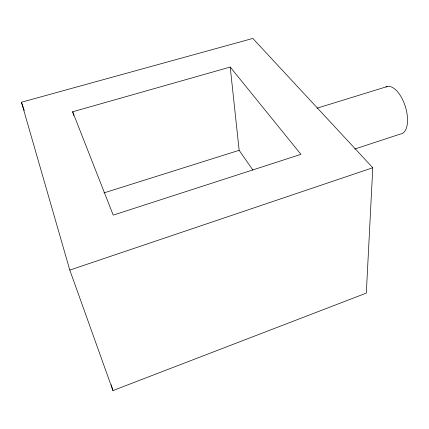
<?xml version="1.0" encoding="UTF-8"?>
<svg xmlns="http://www.w3.org/2000/svg" width="429" height="429" viewBox="0 0 429 429"><rect width="100%" height="100%" fill="white"/><g stroke="black" fill="none" stroke-linecap="round" stroke-linejoin="round"><path stroke-width="0.64" d="M372.774 167.744L366.318 293.093L112.94 390.572L69.804 270.082L21.45 102.231L252.837 38.428L372.774 167.744L69.804 270.082M354.724 149.045L400.402 134.046A24.694 11.771 72.9 0 0 405.421 106.81A24.694 11.771 72.9 0 0 385.95 87.023M103.915 192.916L239.151 150.311L252.89 170.115M317.047 108.183L387.097 86.578M72.662 111.781L230.217 67.058L300.938 154.349L113.229 215.122L72.662 111.781L73.783 115.626M21.45 102.231L24.292 110.462M111.213 384.802L112.94 390.572M230.217 67.058L239.151 150.311"/></g></svg>
